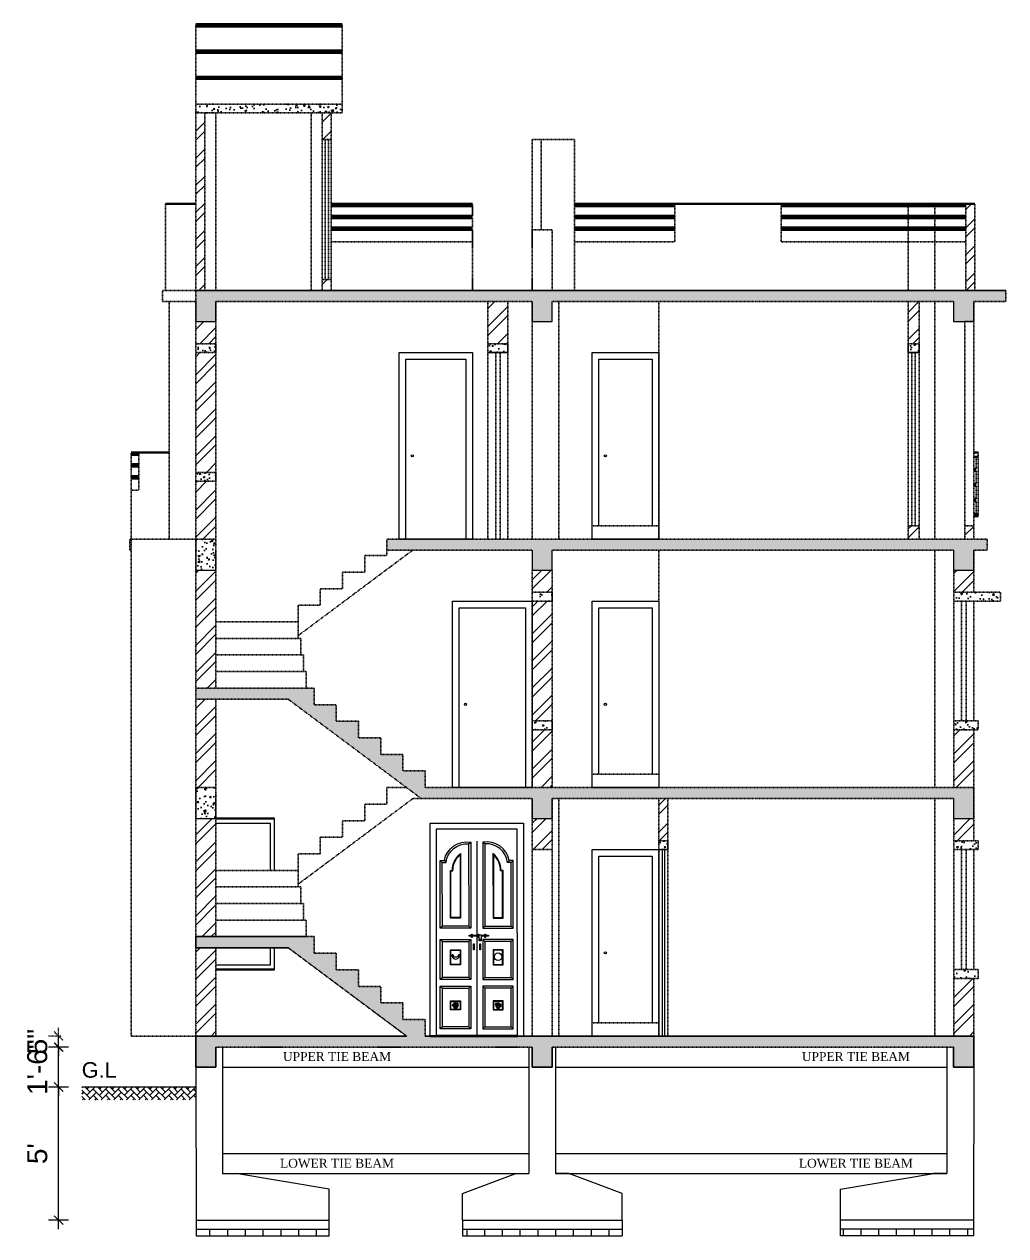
# Model space of a CAD drawing. Header units: inches. Extents: x -111 to 45239, y -6849 to 1261.
# Drawn here: x 19701 to 20143, y -2407 to -1861 of the extents above; entities that cross this region are included whole.
import ezdxf

# ---------------------------------------------------------------- set-up
doc = ezdxf.new("R2010")
doc.units = ezdxf.units.IN
doc.header["$LTSCALE"] = 0.5
doc.header["$MEASUREMENT"] = 0
doc.header["$PDMODE"] = 66
doc.linetypes.add('DASH', pattern=[0.35, 0.25, -0.1])
doc.layers.add('A-Wall', color=7, linetype='Continuous')
for name, color, linetype, lineweight in [('A_Title Text', 105, 'Continuous', 60), ('Dimention', 5, 'Continuous', 20), ('door', 202, 'Continuous', 5), ('ELEVATION', 85, 'Continuous', 9), ('Elevation 2', 31, 'Continuous', 40), ('Toilet', 7, 'Continuous', 25), ('wall', 20, 'Continuous', 40), ('window', 6, 'Continuous', 13)]:
    doc.layers.add(name, color=color, linetype=linetype, lineweight=lineweight)
doc.styles.add('arial', font='arial.ttf')
doc.styles.get("Standard").update_dxf_attribs({"font": 'arial.ttf'})
doc.dimstyles.new('Sudeep', dxfattribs={"dimtxt": 6, "dimasz": 4, "dimexe": 4.5, "dimexo": 4.5, "dimgap": 5, "dimtad": 1, "dimdec": 0, "dimlunit": 4, "dimtxsty": 'arial', "dimblk": 'OBLIQUE', "dimcen": 250, "dimdle": 4, "dimclrd": 86, "dimclre": 5, "dimclrt": 1, "dimadec": 0, "dimazin": 0, "dimtfac": 1, "dimtdec": 0, "dimtix": 1, "dimtmove": 1, "dimatfit": 3, "dimldrblk": 'OBLIQUE', "dimfxl": 4.5, "dimfxlon": 1, "dimfrac": 2, "dimlwd": 15, "dimlwe": 13, "dimarcsym": 0})
pattern_1 = [(50, (0, 0), (7.1726018, -0.6275213), [0.75, -8.25]), (355, (0, 0), (-1.3875133, 7.5219213), [0.6, -6.6]), (100.451444, (0.598, -0.052), (5.7850885, 6.8944), [0.637402, -7.011421]), (46.1842, (0, 2), (10.6724133, -1.655193), [1.125, -12.375]), (96.635635, (0.889, 1.862), (9.3466195, 9.741186), [0.9561034, -10.5171376]), (351.184164, (0, 2), (9.3466195, 9.741186), [0.9, -9.9]), (21, (1, 1.5), (5.9690705, -4.0261889), [0.75, -8.25]), (326, (1, 1.5), (2.4331533, 7.2515005), [0.6, -6.6]), (71.451445, (1.4974, 1.1645), (8.4022238, 3.2253115), [0.637402, -7.011421]), (37.5, (0, 0), (0.12159855, 3.32893854), [0, -6.52, 0, -6.7, 0, -6.625]), (7.5, (0, 0), (2.6306954, 3.9441171), [0, -3.82, 0, -6.37, 0, -2.525]), (327.5, (-2.23, 0), (5.33822436, -0.2255487), [0, -2.5, 0, -7.8, 0, -10.35]), (317.5, (-3.23, 0), (5.8318617, 1.0010498), [0, -3.25, 0, -5.18, 0, -7.35])]

# ---------------------------------------------------------------- blocks, each defined once
blk = doc.blocks.new('_Oblique')
at = {"color": 0, "linetype": 'ByBlock', "lineweight": -2}
blk.add_line((-0.5, -0.5), (0.5, 0.5), dxfattribs=at)
blk = doc.blocks.new('*D1023')
at = {"layer": 'A_Title Text', "color": 86, "lineweight": 15, "transparency": 16777216}
blk.add_line((19716.65, -2403.7), (19716.65, -2335.7), dxfattribs=at)
at = {"layer": 'A_Title Text', "color": 5, "lineweight": 13, "transparency": 16777216}
for p, q in [((19721.15, -2339.7), (19712.15, -2339.7)), ((19721.15, -2399.7), (19712.15, -2399.7))]:
    blk.add_line(p, q, dxfattribs=at)
at = {"layer": 'Defpoints', "color": 0, "transparency": 16777216}
for p in [(19716.65, -2339.7), (19778.44, -2339.7), (19778.52, -2399.7)]:
    blk.add_point(p, dxfattribs=at)
at = {"layer": 'A_Title Text', "color": 86, "lineweight": 15, "transparency": 16777216, "xscale": 4, "yscale": 4, "zscale": 4}
for p, rotation in [((19716.65, -2339.7), 90), ((19716.65, -2399.7), 270)]:
    blk.add_blockref('_Oblique', p, dxfattribs=dict(at, rotation=rotation))
at = {"layer": 'A_Title Text', "color": 1, "transparency": 16777216, "insert": (19707.07, -2369.7), "char_height": 9, "attachment_point": 5, "rotation": 90, "style": 'arial'}
blk.add_mtext("5'", dxfattribs=at)
blk = doc.blocks.new('*D1022')
at = {"layer": 'A_Title Text', "color": 86, "lineweight": 15, "transparency": 16777216}
for p, q in [((19716.65, -2321.7), (19716.65, -2317.7)), ((19716.65, -2339.7), (19716.65, -2321.7)), ((19716.65, -2339.7), (19716.65, -2343.7))]:
    blk.add_line(p, q, dxfattribs=at)
at = {"layer": 'A_Title Text', "color": 5, "lineweight": 13, "transparency": 16777216}
for p, q in [((19721.15, -2321.7), (19712.15, -2321.7)), ((19721.15, -2339.7), (19712.15, -2339.7))]:
    blk.add_line(p, q, dxfattribs=at)
at = {"layer": 'Defpoints', "color": 0, "transparency": 16777216}
for p in [(19716.65, -2321.7), (19787.49, -2321.7), (19778.44, -2339.7)]:
    blk.add_point(p, dxfattribs=at)
at = {"layer": 'A_Title Text', "color": 86, "lineweight": 15, "transparency": 16777216, "xscale": 4, "yscale": 4, "zscale": 4}
for p, rotation in [((19716.65, -2321.7), 270), ((19716.65, -2339.7), 90)]:
    blk.add_blockref('_Oblique', p, dxfattribs=dict(at, rotation=rotation))
at = {"layer": 'A_Title Text', "color": 1, "transparency": 16777216, "insert": (19707.06, -2330.7), "char_height": 9, "attachment_point": 5, "rotation": 90, "style": 'arial'}
blk.add_mtext('1\'-6"', dxfattribs=at)
blk = doc.blocks.new('*D1024')
at = {"layer": 'A_Title Text', "color": 86, "linetype": 'DASH', "lineweight": 15, "ltscale": 0.1, "transparency": 16777216}
for p, q in [((19716.65, -2316.7), (19716.65, -2312.7)), ((19716.65, -2321.7), (19716.65, -2316.7)), ((19716.65, -2321.7), (19716.65, -2325.7))]:
    blk.add_line(p, q, dxfattribs=at)
at = {"layer": 'A_Title Text', "color": 5, "linetype": 'DASH', "lineweight": 13, "ltscale": 0.1, "transparency": 16777216}
for p, q in [((19717.85, -2316.7), (19712.15, -2316.7)), ((19721.15, -2321.7), (19712.15, -2321.7))]:
    blk.add_line(p, q, dxfattribs=at)
at = {"layer": 'Defpoints', "color": 0, "linetype": 'DASH', "ltscale": 0.1, "transparency": 16777216}
for p in [(19716.65, -2316.7), (19722.35, -2316.7), (19787.49, -2321.7)]:
    blk.add_point(p, dxfattribs=at)
at = {"layer": 'A_Title Text', "color": 86, "linetype": 'DASH', "lineweight": 15, "ltscale": 0.1, "transparency": 16777216, "xscale": 4, "yscale": 4, "zscale": 4}
for p, rotation in [((19716.65, -2316.7), 270), ((19716.65, -2321.7), 90)]:
    blk.add_blockref('_Oblique', p, dxfattribs=dict(at, rotation=rotation))
at = {"layer": 'A_Title Text', "color": 1, "linetype": 'DASH', "ltscale": 0.1, "transparency": 16777216, "insert": (19707.07, -2319.2), "char_height": 9, "attachment_point": 5, "rotation": 90, "style": 'arial'}
blk.add_mtext('5"', dxfattribs=at)

msp = doc.modelspace()

# ---------------------------------------------------------------- hatches: boundary and pattern name
at = {"ltscale": 5}
h = msp.add_hatch(dxfattribs=at)
h.set_pattern_fill('AR-HBONE', color=1, scale=0.5, style=0)
h.set_pattern_definition([(135, (1282719.6683, 762119.6454), (-2e-16, 2.8284271247), [6, -2]), (45, (1282718.2541, 762121.0596), (-2e-16, 2.8284271247), [6, -2])])
h.paths.add_polyline_path([(19778.44, -2345.41), (19778.44, -2339.76), (19727.13, -2339.76), (19727.13, -2345.41)])
at = {"layer": 'A-Wall', "ltscale": 40, "true_color": 0xf26722}
h = msp.add_hatch(dxfattribs=at)
h.set_pattern_fill('AR-CONC', color=30)
h.set_pattern_definition(pattern_1)
h.paths.add_polyline_path([(19844.38, -1896.7), (19778.44, -1896.7), (19778.44, -1900.7), (19844.38, -1900.7)])
h = msp.add_hatch(dxfattribs=at)
h.set_pattern_fill('AR-CONC', color=30)
h.set_pattern_definition(pattern_1)
h.paths.add_polyline_path([(19787.5, -1985.7), (19930, -1985.7), (19930, -1994.7), (19939, -1994.7), (19939, -1985.7), (20119.72, -1985.7), (20119.72, -1994.7), (20128.88, -1994.7), (20128.88, -1985.7), (20143.25, -1985.7), (20143.25, -1980.7), (19778.44, -1980.7), (19778.44, -1985.7), (19778.44, -1994.7), (19787.5, -1994.7)])
h = msp.add_hatch(dxfattribs=at)
h.set_pattern_fill('AR-CONC', color=30)
h.set_pattern_definition(pattern_1)
h.paths.add_polyline_path([(19787.5, -2004.7), (19778.5, -2004.7), (19778.5, -2008.7), (19787.5, -2008.7)])
h = msp.add_hatch(dxfattribs=at)
h.set_pattern_fill('AR-CONC', color=30)
h.set_pattern_definition(pattern_1)
h.paths.add_polyline_path([(19919, -2004.7), (19910, -2004.7), (19910, -2008.7), (19919, -2008.7)])
h = msp.add_hatch(dxfattribs=at)
h.set_pattern_fill('AR-CONC', color=30)
h.set_pattern_definition(pattern_1)
h.paths.add_polyline_path([(20104.25, -2004.7), (20099.25, -2004.7), (20099.25, -2008.7), (20104.25, -2008.7)])
h = msp.add_hatch(dxfattribs=at)
h.set_pattern_fill('AR-CONC', color=30)
h.set_pattern_definition(pattern_1)
h.paths.add_polyline_path([(19787.5, -2062.7), (19778.5, -2062.7), (19778.5, -2066.7), (19787.5, -2066.7)])
h = msp.add_hatch(dxfattribs=at)
h.set_pattern_fill('AR-CONC', color=30)
h.set_pattern_definition(pattern_1)
h.paths.add_polyline_path([(19787.5, -2092.7), (19778.44, -2092.7), (19778.44, -2106.7), (19787.5, -2106.7), (19787.5, -2097.7)])
h = msp.add_hatch(dxfattribs=at)
h.set_pattern_fill('AR-CONC', color=30)
h.set_pattern_definition(pattern_1)
h.paths.add_polyline_path([(19939, -2097.7), (20119.72, -2097.7), (20119.72, -2106.7), (20128.88, -2106.7), (20128.88, -2097.7), (20134.88, -2097.7), (20134.88, -2092.7), (20128.88, -2092.7), (19864.49, -2092.7), (19864.49, -2097.7), (19930, -2097.7), (19930, -2106.7), (19939, -2106.7)])
h = msp.add_hatch(dxfattribs=at)
h.set_pattern_fill('AR-CONC', color=30)
h.set_pattern_definition(pattern_1)
h.paths.add_polyline_path([(19939, -2116.7), (19930, -2116.7), (19930, -2120.7), (19939, -2120.7)])
h = msp.add_hatch(dxfattribs=at)
h.set_pattern_fill('AR-CONC', color=30)
h.set_pattern_definition(pattern_1)
h.paths.add_polyline_path([(20140.88, -2116.7), (20119.88, -2116.7), (20119.88, -2120.7), (20128.88, -2120.7), (20140.88, -2120.7)])
h = msp.add_hatch(dxfattribs=at)
h.set_pattern_fill('AR-CONC', color=30)
h.set_pattern_definition(pattern_1)
h.paths.add_polyline_path([(20128.88, -2204.7), (19881.7, -2204.7), (19881.7, -2197.24), (19871.7, -2197.24), (19871.7, -2189.77), (19861.7, -2189.77), (19861.7, -2182.3), (19851.7, -2182.3), (19851.7, -2174.84), (19841.7, -2174.84), (19841.7, -2167.37), (19831.7, -2167.37), (19831.7, -2159.9), (19828.2, -2159.9), (19778.44, -2159.9), (19778.44, -2164.9), (19820.03, -2164.9), (19880.03, -2209.7), (19930, -2209.7), (19930, -2218.7), (19939, -2218.7), (19939, -2209.7), (20119.72, -2209.7), (20119.72, -2218.7), (20128.88, -2218.7)])
h = msp.add_hatch(dxfattribs=at)
h.set_pattern_fill('AR-CONC', color=30)
h.set_pattern_definition(pattern_1)
h.paths.add_polyline_path([(19939, -2174.7), (19930, -2174.7), (19930, -2178.7), (19939, -2178.7)])
h = msp.add_hatch(dxfattribs=at)
h.set_pattern_fill('AR-CONC', color=30)
h.set_pattern_definition(pattern_1)
h.paths.add_polyline_path([(20130.88, -2174.7), (20128.88, -2174.7), (20119.88, -2174.7), (20119.88, -2178.7), (20130.88, -2178.7)])
h = msp.add_hatch(dxfattribs=at)
h.set_pattern_fill('AR-CONC', color=30)
h.set_pattern_definition(pattern_1)
h.paths.add_polyline_path([(19787.5, -2209.7), (19787.5, -2204.7), (19778.44, -2204.7), (19778.44, -2218.7), (19787.5, -2218.7)])
h = msp.add_hatch(dxfattribs=at)
h.set_pattern_fill('AR-CONC', color=30)
h.set_pattern_definition(pattern_1)
h.paths.add_polyline_path([(19991, -2228.7), (19987, -2228.7), (19987, -2232.7), (19991, -2232.7)])
h = msp.add_hatch(dxfattribs=at)
h.set_pattern_fill('AR-CONC', color=30)
h.set_pattern_definition(pattern_1)
h.paths.add_polyline_path([(20130.88, -2228.7), (20119.88, -2228.7), (20119.88, -2232.7), (20128.88, -2232.7), (20130.88, -2232.7)])
h = msp.add_hatch(dxfattribs=at)
h.set_pattern_fill('AR-CONC', color=30)
h.set_pattern_definition(pattern_1)
h.paths.add_polyline_path([(20128.88, -2316.7), (20119.88, -2316.7), (19881.7, -2316.7), (19881.7, -2309.24), (19871.7, -2309.24), (19871.7, -2301.77), (19861.7, -2301.77), (19861.7, -2294.3), (19851.7, -2294.3), (19851.7, -2286.84), (19841.7, -2286.84), (19841.7, -2279.37), (19831.7, -2279.37), (19831.7, -2271.9), (19828.2, -2271.9), (19778.44, -2271.9), (19778.44, -2276.9), (19820.03, -2276.9), (19873.34, -2316.7), (19778.44, -2316.7), (19778.44, -2330.7), (19787.5, -2330.7), (19787.5, -2321.7), (19930, -2321.7), (19930, -2330.7), (19939, -2330.7), (19939, -2321.7), (20119.72, -2321.7), (20119.72, -2330.7), (20128.88, -2330.7)])
h = msp.add_hatch(dxfattribs=at)
h.set_pattern_fill('AR-CONC', color=30)
h.set_pattern_definition(pattern_1)
h.paths.add_polyline_path([(20130.88, -2286.7), (20128.88, -2286.7), (20119.88, -2286.7), (20119.88, -2290.7), (20130.88, -2290.7)])
at = {"layer": 'Dimention', "ltscale": 40, "true_color": 0xf26722}
h = msp.add_hatch(dxfattribs=at)
h.set_pattern_fill('ANSI32', color=30, scale=23)
h.paths.add_polyline_path([(19782.44, -1900.7), (19778.44, -1900.7), (19778.44, -1980.7), (19782.44, -1980.7)])
h = msp.add_hatch(dxfattribs=at)
h.set_pattern_fill('ANSI32', color=30, scale=23)
h.paths.add_polyline_path([(19839.38, -1900.7), (19835.38, -1900.7), (19835.38, -1912.7), (19839.38, -1912.7)])
h = msp.add_hatch(dxfattribs=at)
h.set_pattern_fill('ANSI32', color=30, scale=23)
h.paths.add_polyline_path([(20129.25, -1941.7), (20125.25, -1941.7), (20125.25, -1980.7), (20129.25, -1980.7)])
h = msp.add_hatch(dxfattribs=at)
h.set_pattern_fill('ANSI32', color=30, scale=23)
h.paths.add_polyline_path([(19839.38, -1975.7), (19835.38, -1975.7), (19835.38, -1980.7), (19839.38, -1980.7)])
h = msp.add_hatch(dxfattribs=at)
h.set_pattern_fill('ANSI32', color=30, scale=23)
h.paths.add_polyline_path([(19919, -1985.7), (19910, -1985.7), (19910, -2004.7), (19919, -2004.7)])
h = msp.add_hatch(dxfattribs=at)
h.set_pattern_fill('ANSI32', color=30, scale=23)
h.paths.add_polyline_path([(20104.25, -1985.7), (20099.25, -1985.7), (20099.25, -2004.7), (20104.25, -2004.7)])
h = msp.add_hatch(dxfattribs=at)
h.set_pattern_fill('ANSI32', color=30, scale=23)
h.paths.add_polyline_path([(19787.5, -1994.7), (19778.44, -1994.7), (19778.44, -2004.7), (19787.5, -2004.7)])
h = msp.add_hatch(dxfattribs=at)
h.set_pattern_fill('ANSI32', color=30, scale=23)
h.paths.add_polyline_path([(19787.5, -2008.7), (19778.44, -2008.7), (19778.44, -2062.7), (19787.5, -2062.7)])
h = msp.add_hatch(dxfattribs=at)
h.set_pattern_fill('ANSI32', color=30, scale=23)
h.paths.add_polyline_path([(19787.5, -2066.7), (19778.44, -2066.7), (19778.44, -2092.7), (19787.5, -2092.7)])
h = msp.add_hatch(dxfattribs=at)
h.set_pattern_fill('ANSI32', color=30, scale=23)
h.paths.add_polyline_path([(20104.25, -2086.7), (20099.25, -2086.7), (20099.25, -2092.7), (20104.25, -2092.7)])
h = msp.add_hatch(dxfattribs=at)
h.set_pattern_fill('ANSI32', color=30, scale=23)
h.paths.add_polyline_path([(20128.88, -2086.7), (20124.88, -2086.7), (20124.88, -2092.7), (20128.88, -2092.7)])
h = msp.add_hatch(dxfattribs=at)
h.set_pattern_fill('ANSI32', color=30, scale=23)
h.paths.add_polyline_path([(19787.5, -2106.7), (19778.44, -2106.7), (19778.44, -2159.9), (19787.5, -2159.9)])
h = msp.add_hatch(dxfattribs=at)
h.set_pattern_fill('ANSI32', color=30, scale=23)
h.paths.add_polyline_path([(19939, -2106.7), (19930, -2106.7), (19930, -2116.7), (19939, -2116.7)])
h = msp.add_hatch(dxfattribs=at)
h.set_pattern_fill('ANSI32', color=30, scale=23)
h.paths.add_polyline_path([(20128.88, -2106.7), (20119.88, -2106.7), (20119.88, -2116.7), (20128.88, -2116.7)])
h = msp.add_hatch(dxfattribs=at)
h.set_pattern_fill('ANSI32', color=30, scale=23)
h.paths.add_polyline_path([(19939, -2120.7), (19930, -2120.7), (19930, -2174.7), (19939, -2174.7)])
h = msp.add_hatch(dxfattribs=at)
h.set_pattern_fill('ANSI32', color=30, scale=23)
h.paths.add_polyline_path([(19787.5, -2164.9), (19778.44, -2164.9), (19778.44, -2204.7), (19787.5, -2204.7)])
h = msp.add_hatch(dxfattribs=at)
h.set_pattern_fill('ANSI32', color=30, scale=23)
h.paths.add_polyline_path([(19939, -2178.7), (19930, -2178.7), (19930, -2204.7), (19939, -2204.7)])
h = msp.add_hatch(dxfattribs=at)
h.set_pattern_fill('ANSI32', color=30, scale=23)
h.paths.add_polyline_path([(20128.88, -2178.7), (20119.88, -2178.7), (20119.88, -2204.7), (20128.88, -2204.7)])
h = msp.add_hatch(dxfattribs=at)
h.set_pattern_fill('ANSI32', color=30, scale=23)
h.paths.add_polyline_path([(19991, -2209.7), (19987, -2209.7), (19987, -2228.7), (19991, -2228.7)])
h = msp.add_hatch(dxfattribs=at)
h.set_pattern_fill('ANSI32', color=30, scale=23)
h.paths.add_polyline_path([(19787.5, -2218.7), (19778.44, -2218.7), (19778.44, -2271.9), (19787.5, -2271.9)])
h = msp.add_hatch(dxfattribs=at)
h.set_pattern_fill('ANSI32', color=30, scale=23)
h.paths.add_polyline_path([(19939, -2218.7), (19930, -2218.7), (19930, -2232.7), (19939, -2232.7)])
h = msp.add_hatch(dxfattribs=at)
h.set_pattern_fill('ANSI32', color=30, scale=23)
h.paths.add_polyline_path([(20128.88, -2218.7), (20119.88, -2218.7), (20119.88, -2228.7), (20128.88, -2228.7)])
h = msp.add_hatch(dxfattribs=at)
h.set_pattern_fill('ANSI32', color=30, scale=23)
h.paths.add_polyline_path([(19787.5, -2276.9), (19778.44, -2276.9), (19778.44, -2316.7), (19787.5, -2316.7)])
h = msp.add_hatch(dxfattribs=at)
h.set_pattern_fill('ANSI32', color=30, scale=23)
h.paths.add_polyline_path([(20128.88, -2290.7), (20119.88, -2290.7), (20119.88, -2316.7), (20128.88, -2316.7)])
at = {"layer": 'ELEVATION'}
h = msp.add_hatch(dxfattribs=at)
h.set_pattern_fill('AR-B88', color=256)
h.set_pattern_definition([(0, (-85495.188, 14564.708), (0, 8), []), (90, (-85495.188, 14564.7078), (-4, 8), [8, -8])])
h.paths.add_polyline_path([(19778.52, -2403.7), (19778.52, -2406.7), (19838.52, -2406.7), (19838.52, -2403.7)])
h = msp.add_hatch(dxfattribs=at)
h.set_pattern_fill('AR-B88', color=256)
h.set_pattern_definition([(0, (-85499.409, 14564.708), (0, 8), []), (90, (-85499.409, 14564.7078), (-4, 8), [8, -8])])
h.paths.add_polyline_path([(19970.5, -2406.7), (19970.5, -2403.7), (19898.5, -2403.7), (19898.5, -2406.7)])
h = msp.add_hatch(dxfattribs=at)
h.set_pattern_fill('AR-B88', color=256)
h.set_pattern_definition([(0, (-85473.9005, 14564.708), (0, 8), []), (90, (-85473.9005, 14564.7078), (-4, 8), [8, -8])])
h.paths.add_polyline_path([(20128.77, -2406.7), (20128.77, -2403.7), (20068.77, -2403.7), (20068.77, -2406.7)])

# ---------------------------------------------------------------- linework, layer by layer
at = {"layer": 'A-Wall', "color": 30, "ltscale": 40, "true_color": 0xf26722}
msp.add_line((19778.44, -1980.7), (20143.25, -1980.7), dxfattribs=at)
at = {"layer": 'door'}
for p, q in [((19884, -2316.7), (19883.97, -2220.7)), ((19883.97, -2220.7), (19925.97, -2220.7)), ((19925.97, -2220.7), (19926, -2316.7)), ((19886.71, -2223.44), (19886.74, -2316.7)), ((19923.23, -2223.44), (19886.71, -2223.44)), ((19923.26, -2316.7), (19923.23, -2223.44)), ((19901.32, -2230.07), (19902.23, -2229.3)), ((19904.97, -2228.92), (19905, -2316.25)), ((19908.63, -2230.07), (19907.71, -2229.3)), ((19888.54, -2237.52), (19889.45, -2238.43)), ((19890.37, -2237.52), (19891.03, -2238.43)), ((19919.58, -2237.52), (19918.92, -2238.43)), ((19921.41, -2237.52), (19920.49, -2238.43)), ((19889.48, -2267.19), (19888.56, -2268.11)), ((19902.26, -2268.11), (19901.35, -2267.19)), ((19907.74, -2268.11), (19908.65, -2267.19)), ((19920.52, -2267.19), (19921.43, -2268.11)), ((19888.56, -2273.2), (19889.48, -2274.11)), ((19902.26, -2273.2), (19901.35, -2274.11)), ((19907.74, -2273.2), (19908.65, -2274.11)), ((19921.43, -2273.2), (19920.52, -2274.11)), ((19889.48, -2290.27), (19888.56, -2291.18)), ((19902.26, -2291.18), (19901.35, -2290.27)), ((19907.74, -2291.18), (19908.65, -2290.27)), ((19920.52, -2290.27), (19921.43, -2291.18)), ((19888.56, -2294.27), (19889.48, -2295.18)), ((19902.26, -2294.27), (19901.35, -2295.18)), ((19907.74, -2294.27), (19908.65, -2295.18)), ((19921.43, -2294.27), (19920.52, -2295.18)), ((19894.48, -2303.09), (19893.88, -2302.75)), ((19894.48, -2303.09), (19893.93, -2303.03)), ((19894.43, -2302.84), (19894.07, -2302.26)), ((19894.43, -2302.84), (19894.24, -2302.79)), ((19894.98, -2302.69), (19894.29, -2302.3)), ((19894.88, -2302.69), (19894.34, -2302.45)), ((19894.58, -2302.3), (19894.39, -2302.05)), ((19894.68, -2303.14), (19894.43, -2302.84)), ((19894.63, -2303.23), (19894.43, -2303.23)), ((19894.78, -2302.1), (19894.48, -2302)), ((19894.58, -2302.69), (19894.48, -2302.64)), ((19894.78, -2303.38), (19894.48, -2303.09)), ((19894.58, -2302.3), (19894.73, -2301.95)), ((19894.58, -2302.69), (19894.58, -2302.3)), ((19894.68, -2303.14), (19894.58, -2302.69)), ((19894.78, -2303.38), (19894.68, -2303.14)), ((19894.78, -2302.1), (19894.98, -2301.85)), ((19895.47, -2302.74), (19894.78, -2302.1)), ((19894.98, -2303.48), (19894.78, -2303.38)), ((19894.98, -2302.69), (19894.88, -2302.69)), ((19894.94, -2302.26), (19895.13, -2302.1)), ((19895.03, -2301.94), (19894.98, -2301.71)), ((19894.98, -2302.69), (19895.47, -2302.15)), ((19895.22, -2303.53), (19894.98, -2302.69)), ((19895.13, -2303.73), (19894.98, -2303.48)), ((19895.11, -2302.01), (19895.03, -2301.94)), ((19895.15, -2301.96), (19895.07, -2301.8)), ((19895.07, -2302.37), (19895.08, -2302.04)), ((19895.08, -2302.04), (19895.22, -2301.88)), ((19895.08, -2302.25), (19895.22, -2302.12)), ((19895.13, -2302.1), (19895.23, -2301.64)), ((19895.42, -2303.88), (19895.13, -2303.73)), ((19895.47, -2302.15), (19895.22, -2301.76)), ((19895.22, -2302.12), (19895.3, -2301.95)), ((19895.22, -2303.53), (19895.42, -2303.18)), ((19895.42, -2303.78), (19895.22, -2303.53)), ((19895.33, -2301.94), (19895.38, -2301.65)), ((19895.57, -2301.95), (19895.42, -2301.9)), ((19895.42, -2303.18), (19895.47, -2302.74)), ((19895.42, -2303.88), (19895.86, -2303.68)), ((19895.42, -2303.88), (19895.67, -2303.68)), ((19895.42, -2303.88), (19895.42, -2303.78)), ((19895.47, -2302.15), (19895.77, -2302)), ((19895.52, -2302.69), (19895.57, -2302.45)), ((19895.62, -2303.09), (19895.52, -2302.69)), ((19895.57, -2301.95), (19895.67, -2301.8)), ((19895.82, -2302.3), (19895.57, -2301.95)), ((19895.57, -2302.45), (19895.91, -2302.25)), ((19895.72, -2303.43), (19895.62, -2303.09)), ((19895.67, -2303.68), (19895.72, -2303.43)), ((19895.79, -2302.15), (19895.74, -2301.78)), ((19895.77, -2302), (19895.91, -2301.76)), ((19895.96, -2302.4), (19895.79, -2302.14)), ((19896.01, -2302.64), (19895.86, -2301.95)), ((19895.86, -2303.68), (19896.11, -2302.99)), ((19895.91, -2302.25), (19896.21, -2301.85)), ((19895.96, -2302.06), (19896.01, -2301.76)), ((19896.02, -2302.25), (19895.96, -2302.06)), ((19895.96, -2303.43), (19896.01, -2302.64)), ((19896.01, -2302.35), (19896.06, -2301.9)), ((19896.21, -2302.89), (19896.01, -2302.35)), ((19896.11, -2302.99), (19896.41, -2302.74)), ((19896.26, -2301.73), (19896.3, -2301.86)), ((19896.26, -2302.86), (19896.34, -2302.62)), ((19896.29, -2302.01), (19896.32, -2301.78)), ((19896.29, -2301.98), (19896.37, -2301.88)), ((19896.34, -2302.62), (19896.29, -2302.01)), ((19896.31, -2301.85), (19896.45, -2301.71)), ((19896.31, -2301.92), (19896.4, -2301.81)), ((19896.32, -2301.78), (19896.39, -2301.73)), ((19896.34, -2302.62), (19896.44, -2302.3)), ((19896.41, -2302.74), (19896.46, -2302.4)), ((19896.41, -2302.74), (19896.6, -2302.45)), ((19896.44, -2302.3), (19896.68, -2302.1)), ((19896.46, -2302.4), (19896.6, -2302.2)), ((19896.51, -2302.59), (19896.55, -2302.4)), ((19896.55, -2302.4), (19896.65, -2302.3)), ((19913.55, -2302.3), (19913.31, -2302.1)), ((19913.44, -2302.4), (19913.34, -2302.3)), ((19913.54, -2302.4), (19913.39, -2302.2)), ((19913.59, -2302.74), (19913.39, -2302.45)), ((19913.49, -2302.59), (19913.44, -2302.4)), ((19913.68, -2301.85), (19913.54, -2301.71)), ((19913.59, -2302.74), (19913.54, -2302.4)), ((19913.65, -2302.62), (19913.55, -2302.3)), ((19913.69, -2301.92), (19913.59, -2301.81)), ((19913.88, -2302.99), (19913.59, -2302.74)), ((19913.68, -2301.78), (19913.6, -2301.73)), ((19913.7, -2301.98), (19913.63, -2301.88)), ((19913.65, -2302.62), (19913.71, -2302.01)), ((19913.74, -2302.86), (19913.65, -2302.62)), ((19913.71, -2302.01), (19913.68, -2301.78)), ((19913.74, -2301.73), (19913.69, -2301.86)), ((19914.08, -2302.25), (19913.78, -2301.85)), ((19913.78, -2302.89), (19913.98, -2302.35)), ((19914.13, -2303.68), (19913.88, -2302.99)), ((19913.98, -2302.35), (19913.93, -2301.9)), ((19913.97, -2302.25), (19914.03, -2302.06)), ((19914.03, -2302.06), (19913.98, -2301.76)), ((19913.98, -2302.64), (19914.13, -2301.95)), ((19914.03, -2303.43), (19913.98, -2302.64)), ((19914.03, -2302.4), (19914.21, -2302.14)), ((19914.23, -2302), (19914.08, -2301.76)), ((19914.43, -2302.45), (19914.08, -2302.25)), ((19914.57, -2303.88), (19914.13, -2303.68)), ((19914.18, -2302.3), (19914.43, -2301.95)), ((19914.21, -2302.15), (19914.25, -2301.78)), ((19914.52, -2302.15), (19914.23, -2302)), ((19914.28, -2303.43), (19914.38, -2303.09)), ((19914.33, -2303.68), (19914.28, -2303.43)), ((19914.43, -2301.95), (19914.33, -2301.8)), ((19914.57, -2303.88), (19914.33, -2303.68)), ((19914.38, -2303.09), (19914.48, -2302.69)), ((19914.43, -2301.95), (19914.57, -2301.9)), ((19914.48, -2302.69), (19914.43, -2302.45)), ((19914.52, -2302.15), (19914.77, -2301.76)), ((19914.52, -2302.74), (19915.21, -2302.1)), ((19915.02, -2302.69), (19914.52, -2302.15)), ((19914.57, -2303.18), (19914.52, -2302.74)), ((19914.77, -2303.53), (19914.57, -2303.18)), ((19914.57, -2303.78), (19914.77, -2303.53)), ((19914.57, -2303.88), (19914.87, -2303.73)), ((19914.57, -2303.88), (19914.57, -2303.78)), ((19914.66, -2301.94), (19914.61, -2301.65)), ((19914.77, -2302.12), (19914.7, -2301.95)), ((19914.86, -2302.1), (19914.76, -2301.64)), ((19914.92, -2302.25), (19914.77, -2302.12)), ((19914.77, -2303.53), (19915.02, -2302.69)), ((19914.91, -2302.04), (19914.78, -2301.88)), ((19914.84, -2301.96), (19914.93, -2301.8)), ((19915.05, -2302.26), (19914.86, -2302.1)), ((19914.87, -2303.73), (19915.02, -2303.48)), ((19914.89, -2302.01), (19914.97, -2301.94)), ((19914.92, -2302.37), (19914.91, -2302.04)), ((19914.97, -2301.94), (19915.01, -2301.71)), ((19915.21, -2302.1), (19915.02, -2301.85)), ((19915.02, -2302.69), (19915.71, -2302.3)), ((19915.02, -2302.69), (19915.12, -2302.69)), ((19915.02, -2303.48), (19915.21, -2303.38)), ((19915.12, -2302.69), (19915.66, -2302.45)), ((19915.21, -2302.1), (19915.51, -2302)), ((19915.21, -2303.38), (19915.51, -2303.09)), ((19915.21, -2303.38), (19915.31, -2303.14)), ((19915.41, -2302.3), (19915.26, -2301.95)), ((19915.31, -2303.14), (19915.41, -2302.69)), ((19915.31, -2303.14), (19915.56, -2302.84)), ((19915.36, -2303.23), (19915.56, -2303.23)), ((19915.41, -2302.3), (19915.61, -2302.05)), ((19915.41, -2302.69), (19915.41, -2302.3)), ((19915.41, -2302.69), (19915.51, -2302.64)), ((19915.51, -2303.09), (19916.12, -2302.75)), ((19915.51, -2303.09), (19916.06, -2303.03)), ((19915.56, -2302.84), (19915.92, -2302.26)), ((19915.56, -2302.84), (19915.76, -2302.79)), ((19889.48, -2312.6), (19888.56, -2313.51)), ((19902.26, -2313.51), (19901.35, -2312.6)), ((19907.74, -2313.51), (19908.65, -2312.6)), ((19920.52, -2312.6), (19921.43, -2313.51)), ((19886.74, -2316.7), (19884, -2316.7)), ((19886.74, -2316.25), (19923.26, -2316.25)), ((19926, -2316.7), (19923.26, -2316.7))]:
    msp.add_line(p, q, dxfattribs=at)
for points in [[(19870.01, -2008.7), (19903, -2008.7), (19903, -2092.7), (19870.01, -2092.7)], [(19957, -2008.7), (19987, -2008.7), (19987, -2092.7), (19957, -2092.7)], [(19894, -2120.7), (19930, -2120.7), (19930, -2204.7), (19894, -2204.7)], [(19957, -2120.7), (19987, -2120.7), (19987, -2204.7), (19957, -2204.7)], [(19957, -2232.7), (19987, -2232.7), (19987, -2316.7), (19957, -2316.7)], [(19902.56, -2270.73), (19902.98, -2270.73), (19902.98, -2272.27), (19902.56, -2272.27)], [(19905.54, -2270.73), (19905.96, -2270.73), (19905.96, -2272.27), (19905.54, -2272.27)], [(19906.01, -2271.12), (19907.02, -2271.12), (19907.02, -2273.81), (19906.01, -2273.81)], [(19908.56, -2270.73), (19908.98, -2270.73), (19908.98, -2272.27), (19908.56, -2272.27)], [(19888.56, -2273.2), (19902.26, -2273.2), (19902.26, -2291.18), (19888.56, -2291.18)], [(19889.48, -2274.11), (19901.35, -2274.11), (19901.35, -2290.27), (19889.48, -2290.27)], [(19903.57, -2275.2), (19903.8, -2275.2), (19903.8, -2277.9), (19903.57, -2277.9)], [(19906.39, -2275.2), (19906.62, -2275.2), (19906.62, -2277.9), (19906.39, -2277.9)], [(19906.45, -2272.83), (19906.57, -2272.83), (19906.57, -2273.41), (19906.45, -2273.41)], [(19921.43, -2273.2), (19907.74, -2273.2), (19907.74, -2291.18), (19921.43, -2291.18)], [(19920.52, -2274.11), (19908.65, -2274.11), (19908.65, -2290.27), (19920.52, -2290.27)], [(19893.13, -2277.77), (19897.69, -2277.77), (19897.69, -2284.61), (19893.13, -2284.61)], [(19893.36, -2277.99), (19897.47, -2277.99), (19897.47, -2284.39), (19893.36, -2284.39)], [(19916.87, -2277.77), (19912.3, -2277.77), (19912.3, -2284.61), (19916.87, -2284.61)], [(19916.64, -2277.99), (19912.53, -2277.99), (19912.53, -2284.39), (19916.64, -2284.39)], [(19902.26, -2313.51), (19888.56, -2313.51), (19888.56, -2294.27), (19902.26, -2294.27)], [(19901.35, -2312.6), (19889.48, -2312.6), (19889.48, -2295.18), (19901.35, -2295.18)], [(19907.74, -2313.51), (19921.43, -2313.51), (19921.43, -2294.27), (19907.74, -2294.27)], [(19908.65, -2312.6), (19920.52, -2312.6), (19920.52, -2295.18), (19908.65, -2295.18)], [(19897.69, -2304.94), (19893.13, -2304.94), (19893.13, -2300.84), (19897.69, -2300.84)], [(19897.47, -2304.72), (19893.36, -2304.72), (19893.36, -2301.06), (19897.47, -2301.06)], [(19912.3, -2304.94), (19916.87, -2304.94), (19916.87, -2300.84), (19912.3, -2300.84)], [(19912.53, -2304.72), (19916.64, -2304.72), (19916.64, -2301.06), (19912.53, -2301.06)]]:
    msp.add_lwpolyline(points, close=True, dxfattribs=at)
for points in [[(19873.01, -2092.7), (19873.01, -2011.7), (19900, -2011.7), (19900, -2092.7)], [(19960, -2086.7), (19960, -2011.7), (19984, -2011.7), (19984, -2086.7)], [(19897, -2204.7), (19897, -2123.7), (19927, -2123.7), (19927, -2204.7)], [(19960, -2198.7), (19960, -2123.7), (19984, -2123.7), (19984, -2198.7)], [(19960, -2310.7), (19960, -2235.7), (19984, -2235.7), (19984, -2310.7)], [(19902.56, -2271.63), (19901.61, -2271.63), (19901.61, -2271.28), (19902.56, -2271.28)], [(19902.98, -2271.28), (19905.54, -2271.28)], [(19905.96, -2271.28), (19906.01, -2271.28)], [(19907.02, -2271.28), (19908.56, -2271.28)], [(19908.98, -2271.28), (19910.26, -2271.28), (19910.26, -2271.63), (19908.98, -2271.63)], [(19905.54, -2271.63), (19902.98, -2271.63)], [(19906.01, -2271.63), (19905.96, -2271.63)], [(19908.56, -2271.63), (19907.02, -2271.63)]]:
    msp.add_lwpolyline(points, dxfattribs=at)
for points in [[(19902.23, -2229.3), (19902.23, -2229.3), (19902.26, -2268.11), (19888.56, -2268.11), (19888.54, -2237.52), (19890.37, -2237.52, -0.404871)], [(19901.32, -2230.11), (19901.35, -2267.19), (19889.48, -2267.19), (19889.45, -2238.43), (19891.15, -2238.43, -0.404087)], [(19907.71, -2229.3), (19907.71, -2229.3), (19907.74, -2268.11), (19921.43, -2268.11), (19921.41, -2237.52), (19919.58, -2237.52, 0.404871)], [(19908.63, -2230.11), (19908.65, -2267.19), (19920.52, -2267.19), (19920.49, -2238.43), (19918.8, -2238.43, 0.404087)], [(19897.67, -2234.49), (19897.69, -2263.54), (19893.13, -2263.54), (19893.1, -2242.09), (19894.02, -2242.09, -0.230009)], [(19897.44, -2234.98), (19897.47, -2263.31), (19893.36, -2263.31), (19893.33, -2242.31), (19894.25, -2242.31, -0.222945)], [(19912.28, -2234.49), (19912.3, -2263.54), (19916.87, -2263.54), (19916.84, -2242.09), (19915.93, -2242.09, 0.230009)], [(19912.51, -2234.98), (19912.53, -2263.31), (19916.64, -2263.31), (19916.61, -2242.31), (19915.7, -2242.31, 0.222945)]]:
    msp.add_lwpolyline(points, format="xyb", close=True, dxfattribs=at)
for centre, radius in [((19875.92, -2055.2), 0.5), ((19962.91, -2055.2), 0.5), ((19899.91, -2167.2), 0.5), ((19962.91, -2167.2), 0.5), ((19914.6, -2280.93), 1.7), ((19962.91, -2279.2), 0.5)]:
    msp.add_circle(centre, radius, dxfattribs=at)
for centre, radius, start, end in [((19895.5, -2280.35), 1.7, 162.1564, 17.8439), ((19895.5, -2279.31), 1.7, 197.8439, 342.1564), ((19895.42, -2299.73), 3.98, 258.8315, 281.1688), ((19914.57, -2299.73), 3.98, 258.8315, 281.1688)]:
    msp.add_arc(centre, radius, start, end, dxfattribs=at)
msp.add_ellipse((19895.42, -2303.82), major_axis=(-0.56, 0), ratio=0.098223, dxfattribs=at)
at = {"layer": 'door', "extrusion": (0, 0, -1)}
msp.add_ellipse((19914.57, -2303.82), major_axis=(0.56, 0), ratio=0.098223, dxfattribs=at)
at = {"layer": 'door'}
for points in [[(19894.86, -2303.82), (19894.86, -2304.08), (19895.13, -2304.54), (19894.91, -2302.31), (19894.28, -2302.87), (19894.65, -2303.63)], [(19895.98, -2303.82), (19895.98, -2304.08), (19895.72, -2304.54), (19895.93, -2302.31), (19896.56, -2302.87), (19896.19, -2303.63)], [(19914.01, -2303.82), (19914.01, -2304.08), (19914.28, -2304.54), (19914.07, -2302.31), (19913.43, -2302.87), (19913.8, -2303.63)], [(19915.13, -2303.82), (19915.13, -2304.08), (19914.87, -2304.54), (19915.08, -2302.31), (19915.72, -2302.87), (19915.34, -2303.63)]]:
    msp.add_spline(points, degree=3, dxfattribs=at)
at = {"layer": 'ELEVATION'}
for p, q in [((19790.52, -2321.7), (19790.52, -2378.7)), ((19928.5, -2321.7), (19928.5, -2378.7)), ((19940.5, -2321.7), (19940.5, -2378.7)), ((20116.77, -2321.7), (20116.77, -2378.7)), ((19778.44, -2330.7), (19778.44, -2334.7)), ((19790.52, -2330.7), (19928.5, -2330.7)), ((19940.5, -2330.7), (20116.77, -2330.7)), ((20128.88, -2330.7), (20128.77, -2399.7)), ((19778.44, -2334.7), (19778.52, -2399.7)), ((19778.44, -2339.7), (19727.13, -2339.7)), ((19790.52, -2369.7), (19928.5, -2369.7)), ((19940.5, -2369.7), (20116.77, -2369.7)), ((19790.52, -2378.7), (19796.52, -2378.7)), ((19790.52, -2378.7), (19922.5, -2378.7)), ((19838.52, -2385.7), (19796.52, -2378.7)), ((19898.5, -2387.7), (19922.5, -2378.7)), ((19922.5, -2378.7), (19928.5, -2378.7)), ((19946.5, -2378.7), (19940.5, -2378.7)), ((19940.5, -2378.7), (20116.77, -2378.7)), ((19970.5, -2387.7), (19946.5, -2378.7)), ((20068.77, -2385.7), (20110.77, -2378.7)), ((20116.77, -2378.7), (20110.77, -2378.7)), ((19838.52, -2399.7), (19838.52, -2385.7)), ((20068.77, -2399.7), (20068.77, -2385.7)), ((19898.5, -2399.7), (19898.5, -2387.7)), ((19970.5, -2399.7), (19970.5, -2387.7)), ((19778.52, -2399.7), (19838.52, -2399.7)), ((19778.52, -2399.7), (19778.52, -2406.7)), ((19838.52, -2406.7), (19838.52, -2399.7)), ((19898.5, -2399.7), (19970.5, -2399.7)), ((19898.5, -2399.7), (19898.5, -2406.7)), ((19970.5, -2399.7), (19970.5, -2406.7)), ((20128.77, -2399.7), (20068.77, -2399.7)), ((20068.77, -2406.7), (20068.77, -2399.7)), ((20128.77, -2399.7), (20128.77, -2406.7)), ((19778.52, -2403.7), (19838.52, -2403.7)), ((19778.52, -2406.7), (19838.52, -2406.7)), ((19898.5, -2403.7), (19970.5, -2403.7)), ((19898.5, -2406.7), (19970.5, -2406.7)), ((20128.77, -2403.7), (20068.77, -2403.7)), ((20128.77, -2406.7), (20068.77, -2406.7))]:
    msp.add_line(p, q, dxfattribs=at)
for points in [[(19778.44, -1985.7), (19778.44, -1994.7), (19787.5, -1994.7), (19787.5, -1985.7)], [(19930, -1985.7), (19930, -1994.7), (19939, -1994.7), (19939, -1985.7)], [(20119.72, -1985.7), (20119.72, -1994.7), (20128.88, -1994.7), (20128.88, -1985.7)], [(19778.44, -2092.7), (19778.44, -2106.7), (19787.5, -2106.7), (19787.5, -2097.7)], [(19930, -2097.7), (19930, -2106.7), (19939, -2106.7), (19939, -2097.7)], [(20119.72, -2097.7), (20119.72, -2106.7), (20128.88, -2106.7), (20128.88, -2097.7)], [(19778.44, -2204.7), (19778.44, -2218.7), (19787.5, -2218.7), (19787.5, -2209.7)], [(20119.72, -2209.7), (20119.72, -2218.7), (20128.88, -2218.7), (20128.88, -2204.7)], [(19930, -2209.7), (19930, -2218.7), (19939, -2218.7), (19939, -2209.7)], [(19778.44, -2316.7), (19778.44, -2330.7), (19787.5, -2330.7), (19787.5, -2321.7)], [(20119.72, -2321.7), (20119.72, -2330.7), (20128.88, -2330.7), (20128.88, -2316.7)], [(19930, -2321.7), (19930, -2330.7), (19939, -2330.7), (19939, -2321.7)]]:
    msp.add_lwpolyline(points, dxfattribs=at)
at = {"layer": 'Elevation 2'}
for p, q in [((19778.44, -1860.7), (19844.38, -1860.7)), ((19778.44, -1861.7), (19844.38, -1861.7)), ((19778.44, -1872.54), (19844.38, -1872.54)), ((19778.44, -1873.54), (19844.38, -1873.54)), ((19778.44, -1884.37), (19844.38, -1884.37)), ((19778.44, -1885.37), (19844.38, -1885.37)), ((19764.82, -1941.7), (19778.44, -1941.7)), ((19839.38, -1941.7), (19903, -1941.7)), ((19839.38, -1942.7), (19903, -1942.7)), ((19949, -1941.7), (20129.25, -1941.7)), ((19949, -1942.7), (19994.12, -1942.7)), ((20042.12, -1942.7), (20125.25, -1942.7)), ((19839.38, -1947.04), (19903, -1947.04)), ((19839.38, -1948.04), (19903, -1948.04)), ((19949, -1947.04), (19994.12, -1947.04)), ((19949, -1948.04), (19994.12, -1948.04)), ((20042.12, -1947.04), (20125.25, -1947.04)), ((20042.12, -1948.04), (20125.25, -1948.04)), ((19839.38, -1952.37), (19903, -1952.37)), ((19839.38, -1953.37), (19903, -1953.37)), ((19949, -1952.37), (19994.12, -1952.37)), ((19949, -1953.37), (19994.12, -1953.37)), ((20042.12, -1952.37), (20125.25, -1952.37)), ((20042.12, -1953.37), (20125.25, -1953.37)), ((19749.38, -2053.7), (19766.43, -2053.7)), ((19749.38, -2053.7), (19766.43, -2053.7)), ((19749.38, -2054.7), (19752.69, -2054.7)), ((20128.88, -2053.7), (20130.88, -2053.7)), ((20128.88, -2055.7), (20130.88, -2055.7)), ((19749.38, -2059.04), (19752.69, -2059.04)), ((19749.38, -2060.04), (19752.69, -2060.04)), ((20128.88, -2061), (20129.88, -2061)), ((20128.88, -2062), (20129.88, -2062)), ((19749.38, -2064.37), (19752.69, -2064.37)), ((19749.38, -2065.37), (19752.69, -2065.37)), ((20128.88, -2067.8), (20129.88, -2067.8)), ((20128.88, -2068.8), (20129.88, -2068.8)), ((20128.88, -2074.6), (20129.88, -2074.6)), ((20128.88, -2075.6), (20129.88, -2075.6)), ((20128.88, -2081.4), (20130.88, -2081.4)), ((20128.88, -2082.4), (20130.88, -2082.4))]:
    msp.add_line(p, q, dxfattribs=at)
at = {"layer": 'Toilet', "color": 1, "linetype": 'DASH', "ltscale": 0.1}
for p, q in [((19778.44, -1896.7), (19778.44, -1860.7)), ((19844.38, -1896.7), (19844.38, -1860.7)), ((19778.44, -1985.7), (19778.44, -1896.7)), ((19778.44, -1896.7), (19844.38, -1896.7)), ((19844.38, -1900.7), (19844.38, -1896.7)), ((19778.44, -1900.7), (19844.38, -1900.7)), ((19782.44, -1980.7), (19782.44, -1900.7)), ((19787.44, -1980.7), (19787.44, -1900.7)), ((19830.38, -1900.7), (19830.38, -1980.7)), ((19835.38, -1900.7), (19835.38, -1980.7)), ((19839.38, -1900.7), (19839.38, -1980.7)), ((19835.38, -1912.7), (19839.38, -1912.7)), ((19836.63, -1912.7), (19836.63, -1975.7)), ((19838.13, -1912.7), (19838.13, -1975.7)), ((19949, -1912.7), (19930, -1912.7)), ((19930, -1912.7), (19930, -1953.37)), ((19934, -1953.37), (19934, -1912.7)), ((19949, -1980.7), (19949, -1912.7)), ((19764.82, -1980.7), (19764.82, -1941.7)), ((19764.82, -1941.7), (19778.44, -1941.7)), ((19903, -1941.7), (19839.38, -1941.7)), ((19903, -1947.04), (19903, -1941.7)), ((19903, -1942.7), (19903, -1947.04)), ((20129.25, -1941.7), (19949, -1941.7)), ((19994.12, -1958.7), (19994.12, -1941.7)), ((20042.12, -1958.7), (20042.12, -1941.7)), ((20099.25, -1941.7), (20099.25, -1980.7)), ((20111.25, -1980.7), (20111.25, -1941.7)), ((20125.25, -1980.7), (20125.25, -1941.7)), ((20129.25, -1980.7), (20129.25, -1941.7)), ((19903, -1948.04), (19903, -1952.37)), ((19903, -1952.37), (19903, -1948.04)), ((19903, -1980.7), (19903, -1953.37)), ((19903, -1953.37), (19903, -1980.7)), ((19930, -1980.7), (19930, -1953.37)), ((19930, -1953.37), (19930, -1980.7)), ((19939, -1953.37), (19930, -1953.37)), ((19939, -1980.7), (19939, -1953.37)), ((19939, -1980.7), (19939, -1953.37)), ((19839.38, -1958.7), (19903, -1958.7)), ((19949, -1958.7), (19994.12, -1958.7)), ((20042.12, -1958.7), (20125.25, -1958.7)), ((19835.38, -1975.7), (19839.38, -1975.7)), ((19763.47, -1980.7), (19778.44, -1980.7)), ((19763.47, -1985.7), (19763.47, -1980.7)), ((20143.25, -1980.7), (20143.25, -1985.7)), ((19763.47, -1985.7), (19778.44, -1985.7)), ((19766.43, -2092.7), (19766.43, -1985.7)), ((19778.44, -2092.7), (19778.44, -1985.7)), ((19787.5, -2092.7), (19787.5, -1985.7)), ((19787.5, -1985.7), (19930, -1985.7)), ((19910, -2092.7), (19910, -1985.7)), ((19919, -2092.7), (19919, -1985.7)), ((19930, -2092.7), (19930, -1985.7)), ((19939, -1985.7), (20119.72, -1985.7)), ((19942, -2092.7), (19942, -1985.7)), ((19987, -2092.7), (19987, -1985.7)), ((20099.25, -1985.7), (20099.25, -2092.7)), ((20104.25, -2092.7), (20104.25, -1985.7)), ((20111.25, -2092.7), (20111.25, -1985.7)), ((20128.88, -2092.7), (20128.88, -1985.7)), ((20128.88, -1985.7), (20143.25, -1985.7)), ((20124.88, -2092.7), (20124.88, -1994.7)), ((20124.88, -1994.7), (20128.88, -1994.7)), ((19910, -2008.7), (19919, -2008.7)), ((19913.5, -2008.7), (19913.5, -2092.7)), ((19915.5, -2008.7), (19915.5, -2092.7)), ((20099.25, -2008.7), (20104.25, -2008.7)), ((20101, -2008.7), (20101, -2086.7)), ((20102.5, -2008.7), (20102.5, -2086.7)), ((19749.38, -2092.7), (19749.38, -2053.7)), ((19752.69, -2053.7), (19752.69, -2070.7)), ((20129.88, -2061), (20129.88, -2055.7)), ((20130.88, -2082.4), (20130.88, -2053.7)), ((20129.88, -2067.8), (20129.88, -2062)), ((20129.88, -2074.6), (20129.88, -2068.8)), ((19749.38, -2070.7), (19752.69, -2070.7)), ((20129.88, -2081.4), (20129.88, -2075.6)), ((19957, -2086.7), (19987, -2086.7)), ((20099.25, -2086.7), (20104.25, -2086.7)), ((20124.88, -2086.7), (20128.88, -2086.7)), ((19749.38, -2092.7), (19748.76, -2092.7)), ((19748.76, -2092.7), (19748.76, -2097.7)), ((19749.38, -2316.7), (19749.38, -2092.7)), ((19749.38, -2092.7), (19778.44, -2092.7)), ((19778.44, -2092.7), (19787.5, -2092.7)), ((19778.44, -2204.7), (19778.44, -2092.7)), ((19787.5, -2159.9), (19787.5, -2092.7)), ((19864.49, -2092.7), (20128.88, -2092.7)), ((19957, -2092.7), (19987, -2092.7)), ((19748.76, -2097.7), (19749.38, -2097.7)), ((19824.49, -2136.28), (19876.15, -2097.7)), ((19864.49, -2097.7), (19930, -2097.7)), ((19939, -2097.7), (20119.72, -2097.7)), ((19987, -2120.7), (19987, -2097.7)), ((20111.25, -2204.7), (20111.25, -2097.7)), ((20128.88, -2116.7), (20128.88, -2097.7)), ((19930, -2106.7), (19930, -2204.7)), ((19939, -2106.7), (19939, -2204.7)), ((20119.88, -2204.7), (20119.88, -2106.7)), ((20128.88, -2120.7), (20119.88, -2120.7)), ((20123.38, -2120.7), (20123.38, -2174.7)), ((20125.38, -2120.7), (20125.38, -2174.7)), ((20128.88, -2174.7), (20128.88, -2120.7)), ((19824.49, -2130.04), (19787.5, -2130.04)), ((19824.49, -2137.5), (19824.49, -2130.04)), ((19824.49, -2137.5), (19787.5, -2137.5)), ((19825.73, -2137.5), (19824.49, -2137.5)), ((19825.73, -2144.97), (19825.73, -2137.5)), ((19825.73, -2144.97), (19787.5, -2144.97)), ((19826.96, -2144.97), (19825.73, -2144.97)), ((19826.96, -2152.44), (19826.96, -2144.97)), ((19826.96, -2152.44), (19787.5, -2152.44)), ((19828.2, -2152.44), (19826.96, -2152.44)), ((19828.2, -2159.9), (19828.2, -2152.44)), ((19828.2, -2159.9), (19778.44, -2159.9)), ((19820.03, -2164.9), (19778.44, -2164.9)), ((19787.5, -2271.9), (19787.5, -2164.9)), ((19880.03, -2209.7), (19820.03, -2164.9)), ((20119.88, -2174.7), (20128.88, -2174.7)), ((20128.88, -2204.7), (20128.88, -2178.7)), ((19957, -2198.7), (19987, -2198.7)), ((19778.44, -2204.7), (19787.5, -2204.7)), ((19778.44, -2316.7), (19778.44, -2204.7)), ((19864.49, -2204.7), (19873.34, -2204.7)), ((19881.7, -2204.7), (20128.88, -2204.7)), ((19957, -2204.7), (19987, -2204.7)), ((20128.88, -2228.7), (20128.88, -2204.7)), ((19824.49, -2248.28), (19876.15, -2209.7)), ((19876.15, -2209.7), (19930, -2209.7)), ((19930, -2316.7), (19930, -2209.7)), ((19939, -2316.7), (19939, -2209.7)), ((19939, -2209.7), (20119.72, -2209.7)), ((19942, -2316.7), (19942, -2209.7)), ((19987, -2316.7), (19987, -2209.7)), ((19991, -2316.7), (19991, -2209.7)), ((20111.25, -2316.7), (20111.25, -2209.7)), ((20119.88, -2316.7), (20119.88, -2218.7)), ((19939, -2232.7), (19930, -2232.7)), ((20128.88, -2232.7), (20119.88, -2232.7)), ((20123.38, -2232.7), (20123.38, -2286.7)), ((20125.38, -2232.7), (20125.38, -2286.7)), ((20128.88, -2286.7), (20128.88, -2232.7)), ((19824.49, -2242.04), (19787.5, -2242.04)), ((19824.49, -2249.5), (19824.49, -2242.04)), ((19824.49, -2249.5), (19787.5, -2249.5)), ((19825.73, -2249.5), (19824.49, -2249.5)), ((19825.73, -2256.97), (19825.73, -2249.5)), ((19825.73, -2256.97), (19787.5, -2256.97)), ((19826.96, -2256.97), (19825.73, -2256.97)), ((19826.96, -2264.44), (19826.96, -2256.97)), ((19826.96, -2264.44), (19787.5, -2264.44)), ((19828.2, -2264.44), (19826.96, -2264.44)), ((19828.2, -2271.9), (19828.2, -2264.44)), ((19828.2, -2271.9), (19778.44, -2271.9)), ((19820.03, -2276.9), (19778.44, -2276.9)), ((19787.5, -2316.7), (19787.5, -2276.9)), ((19873.34, -2316.7), (19820.03, -2276.9)), ((20119.88, -2286.7), (20128.88, -2286.7)), ((20128.88, -2316.7), (20128.88, -2290.7)), ((19957, -2310.7), (19987, -2310.7)), ((19749.38, -2316.7), (19873.34, -2316.7)), ((19881.7, -2316.7), (20128.88, -2316.7)), ((19957, -2316.7), (19987, -2316.7)), ((19787.5, -2321.7), (19930, -2321.7)), ((19939, -2321.7), (20119.72, -2321.7))]:
    msp.add_line(p, q, dxfattribs=at)
for points in [[(19787.5, -2008.7), (19778.5, -2008.7), (19778.5, -2004.7), (19787.5, -2004.7)], [(19919, -2008.7), (19910, -2008.7), (19910, -2004.7), (19919, -2004.7)], [(20104.25, -2008.7), (20099.25, -2008.7), (20099.25, -2004.7), (20104.25, -2004.7)], [(19787.5, -2066.7), (19778.5, -2066.7), (19778.5, -2062.7), (19787.5, -2062.7)], [(19930, -2120.7), (19939, -2120.7), (19939, -2116.7), (19930, -2116.7)], [(19930, -2178.7), (19939, -2178.7), (19939, -2174.7), (19930, -2174.7)], [(19991, -2232.7), (19987, -2232.7), (19987, -2228.7), (19991, -2228.7)], [(19778.44, -2271.9), (19778.44, -2276.9), (19820.03, -2276.9), (19873.34, -2316.7), (19778.44, -2316.7), (19778.44, -2330.7), (19787.5, -2330.7), (19787.49, -2321.7), (19930, -2321.7), (19930, -2330.7), (19939, -2330.7), (19939, -2321.7), (20119.72, -2321.7), (20119.72, -2330.7), (20128.88, -2330.7), (20128.88, -2316.7), (19881.7, -2316.7), (19881.7, -2309.24), (19871.7, -2309.24), (19871.7, -2301.77), (19861.7, -2301.77), (19861.7, -2294.3), (19851.7, -2294.3), (19851.7, -2286.84), (19841.7, -2286.84), (19841.7, -2279.37), (19831.7, -2279.37), (19831.7, -2271.9), (19778.44, -2271.9)]]:
    msp.add_lwpolyline(points, close=True, dxfattribs=at)
for points in [[(19864.49, -2100.17), (19864.49, -2092.7)], [(20128.88, -2097.7), (20134.88, -2097.7), (20134.88, -2092.7), (20128.88, -2092.7)], [(19854.49, -2107.64), (19854.49, -2100.17), (19864.49, -2100.17)], [(19844.49, -2115.1), (19844.49, -2107.64), (19854.49, -2107.64)], [(19834.49, -2122.57), (19834.49, -2115.1), (19844.49, -2115.1)], [(20119.88, -2116.7), (20140.88, -2116.7), (20140.88, -2120.7), (20128.88, -2120.7)], [(19824.49, -2130.04), (19824.49, -2122.57), (19834.49, -2122.57)], [(19831.7, -2167.37), (19831.7, -2159.9), (19828.2, -2159.9)], [(19841.7, -2174.84), (19841.7, -2167.37), (19831.7, -2167.37)], [(19851.7, -2182.3), (19851.7, -2174.84), (19841.7, -2174.84)], [(20128.88, -2174.7), (20130.88, -2174.7), (20130.88, -2178.7), (20119.88, -2178.7)], [(19861.7, -2189.77), (19861.7, -2182.3), (19851.7, -2182.3)], [(19871.7, -2197.24), (19871.7, -2189.77), (19861.7, -2189.77)], [(19881.7, -2204.7), (19881.7, -2197.24), (19871.7, -2197.24)], [(19864.49, -2212.17), (19864.49, -2204.7)], [(19854.49, -2219.64), (19854.49, -2212.17), (19864.49, -2212.17)], [(19844.49, -2227.1), (19844.49, -2219.64), (19854.49, -2219.64)], [(19834.49, -2234.57), (19834.49, -2227.1), (19844.49, -2227.1)], [(20119.88, -2228.7), (20130.88, -2228.7), (20130.88, -2232.7), (20128.88, -2232.7)], [(19824.49, -2242.04), (19824.49, -2234.57), (19834.49, -2234.57)], [(19831.7, -2279.37), (19831.7, -2271.9), (19828.2, -2271.9)], [(19841.7, -2286.84), (19841.7, -2279.37), (19831.7, -2279.37)], [(19851.7, -2294.3), (19851.7, -2286.84), (19841.7, -2286.84)], [(20128.88, -2286.7), (20130.88, -2286.7), (20130.88, -2290.7), (20119.88, -2290.7)], [(19861.7, -2301.77), (19861.7, -2294.3), (19851.7, -2294.3)], [(19871.7, -2309.24), (19871.7, -2301.77), (19861.7, -2301.77)], [(19881.7, -2316.7), (19881.7, -2309.24), (19871.7, -2309.24)], [(19787.5, -2321.7), (19787.5, -2330.7), (19778.44, -2330.7), (19778.44, -2316.7), (19787.5, -2316.7)], [(20119.88, -2316.7), (20128.88, -2316.7), (20128.88, -2330.7), (20119.72, -2330.7), (20119.72, -2321.7)], [(19939, -2321.7), (19939, -2330.7), (19930, -2330.7), (19930, -2321.7)]]:
    msp.add_lwpolyline(points, dxfattribs=at)
at = {"layer": 'wall', "ltscale": 5}
for p, q in [((19787.5, -2218.7), (19813.91, -2218.7)), ((19787.5, -2286.7), (19813.91, -2286.7)), ((19883.97, -2316.7), (19923.26, -2316.7))]:
    msp.add_line(p, q, dxfattribs=at)
at = {"layer": 'window', "color": 140, "lineweight": 13}
for p, q in [((19787.5, -2218.7), (19813.91, -2218.7)), ((19787.5, -2218.7), (19813.91, -2218.7)), ((19787.5, -2220.7), (19811.91, -2220.7)), ((19811.91, -2220.7), (19811.91, -2242.04)), ((19813.91, -2242.04), (19813.91, -2218.7)), ((19987, -2232.7), (19991, -2232.7)), ((19988.5, -2232.7), (19988.5, -2316.7)), ((19989.5, -2232.7), (19989.5, -2316.7)), ((19811.91, -2276.9), (19811.91, -2284.7)), ((19813.91, -2286.7), (19813.91, -2276.9)), ((19811.91, -2284.7), (19787.5, -2284.7)), ((19813.91, -2286.7), (19787.5, -2286.7))]:
    msp.add_line(p, q, dxfattribs=at)

# ---------------------------------------------------------------- texts
at = {"color": 0, "char_height": 4, "attachment_point": 2}
for s, insert in [('{\\fTimes New Roman|b0|i0|c0|p18;UPPER TIE BEAM}', (19842.02, -2323.93)), ('{\\fTimes New Roman|b0|i0|c0|p18;UPPER TIE BEAM}', (20075.74, -2323.93)), ('{\\fTimes New Roman|b0|i0|c0|p18;LOWER TIE BEAM}', (19842.02, -2372.02)), ('{\\fTimes New Roman|b0|i0|c0|p18;LOWER TIE BEAM}', (20075.74, -2372.02))]:
    msp.add_mtext_dynamic_manual_height_columns(s, width=274.1669, gutter_width=50, heights=[0], dxfattribs=dict(at, insert=insert))
at = {"color": 0, "insert": (19734.91, -2332.02), "char_height": 7, "width": 62.3356, "attachment_point": 5}
msp.add_mtext('G.L', dxfattribs=at)

# ---------------------------------------------------------------- dimensions: what is measured, and where the dimension line sits
at = {"layer": 'A_Title Text', "color": 1, "linetype": 'DASH', "ltscale": 0.1}
dim = msp.add_linear_dim(base=(19716.65, -2316.7), p1=(19787.49, -2321.7), p2=(19722.35, -2316.7), angle=90, dimstyle='Sudeep', override={"dimtxt": 9}, dxfattribs=at)
dim.commit()
dim.dimension.update_dxf_attribs({"geometry": '*D1024', "text_midpoint": (19707.07, -2319.2)})
at = {"layer": 'A_Title Text'}
for base, p1, p2, picture, middle in [((19716.65, -2321.7), (19778.44, -2339.7), (19787.49, -2321.7), '*D1022', (19707.06, -2330.7)), ((19716.65, -2339.7), (19778.52, -2399.7), (19778.44, -2339.7), '*D1023', (19707.07, -2369.7))]:
    dim = msp.add_linear_dim(base=base, p1=p1, p2=p2, angle=90, dimstyle='Sudeep', override={"dimtxt": 9}, dxfattribs=at)
    dim.commit()
    dim.dimension.update_dxf_attribs({"geometry": picture, "text_midpoint": middle})

doc.saveas('drawing.dxf')
